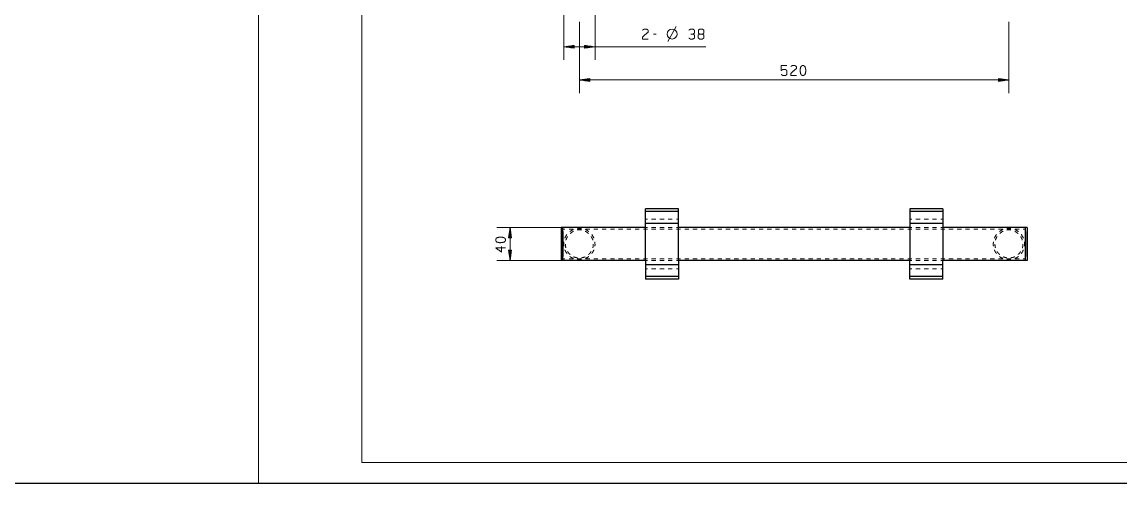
# Model space of a CAD drawing. Header units: millimetres. Extents: x 2210 to 79821, y -19430 to 2344.
# Drawn here: x 3843 to 4108.9, y 1492.8 to 1604.4 of the extents above; entities that cross this region are included whole.
import ezdxf

# ---------------------------------------------------------------- set-up
doc = ezdxf.new("R2010")
doc.units = ezdxf.units.MM
doc.layers.add('101', color=7, linetype='Continuous', true_color=0xffffff)

msp = doc.modelspace()

# ---------------------------------------------------------------- linework, layer by layer
msp.add_line((2209.78, 1492.82), (13049.16, 1492.82))
at = {"layer": '101', "color": 133, "linetype": 'Continuous', "lineweight": 18}
for p, q in [((3900.27, 1789.82), (3900.27, 1492.82)), ((3925.27, 1784.82), (3925.27, 1497.82)), ((3925.27, 1497.82), (4315.27, 1497.82)), ((3900.27, 1492.82), (4320.27, 1492.82))]:
    msp.add_line(p, q, dxfattribs=at)
at = {"layer": '101', "color": 22, "linetype": 'Continuous', "lineweight": 18}
for p, q in [((3974.18, 1607.84), (3974.18, 1595.18)), ((3981.78, 1607.84), (3981.78, 1595.18)), ((3977.98, 1604.36), (3977.98, 1587.15)), ((4081.98, 1604.36), (4081.98, 1587.15)), ((3976.72, 1598.69), (3974.18, 1598.36)), ((3974.18, 1598.36), (3976.72, 1598.02)), ((3974.18, 1598.36), (4008.57, 1598.36)), ((3976.72, 1598.38), (3974.37, 1598.38)), ((3976.72, 1598.33), (3974.37, 1598.33)), ((3976.72, 1598.43), (3974.76, 1598.43)), ((3976.72, 1598.28), (3974.76, 1598.28)), ((3976.72, 1598.48), (3975.15, 1598.48)), ((3976.72, 1598.23), (3975.15, 1598.23)), ((3976.72, 1598.53), (3975.53, 1598.53)), ((3976.72, 1598.18), (3975.53, 1598.18)), ((3976.72, 1598.58), (3975.92, 1598.58)), ((3976.72, 1598.13), (3975.92, 1598.13)), ((3976.72, 1598.64), (3976.3, 1598.64)), ((3976.72, 1598.08), (3976.3, 1598.08)), ((3976.72, 1598.69), (3976.69, 1598.69)), ((3976.72, 1598.69), (3976.69, 1598.69)), ((3976.72, 1598.03), (3976.69, 1598.03)), ((3976.72, 1598.03), (3976.69, 1598.03)), ((3976.72, 1598.02), (3976.72, 1598.69)), ((3979.24, 1598.69), (3979.27, 1598.69)), ((3981.78, 1598.36), (3979.24, 1598.69)), ((3979.24, 1598.69), (3979.24, 1598.02)), ((3979.24, 1598.69), (3979.27, 1598.69)), ((3979.24, 1598.64), (3979.66, 1598.64)), ((3979.24, 1598.58), (3980.05, 1598.58)), ((3979.24, 1598.53), (3980.43, 1598.53)), ((3979.24, 1598.48), (3980.82, 1598.48)), ((3979.24, 1598.43), (3981.2, 1598.43)), ((3979.24, 1598.38), (3981.59, 1598.38)), ((3979.24, 1598.02), (3981.78, 1598.36)), ((3979.24, 1598.33), (3981.59, 1598.33)), ((3979.24, 1598.28), (3981.2, 1598.28)), ((3979.24, 1598.23), (3980.82, 1598.23)), ((3979.24, 1598.18), (3980.43, 1598.18)), ((3979.24, 1598.13), (3980.05, 1598.13)), ((3979.24, 1598.08), (3979.66, 1598.08)), ((3979.24, 1598.03), (3979.27, 1598.03)), ((3979.24, 1598.03), (3979.27, 1598.03)), ((3980.52, 1590.66), (3977.98, 1590.33)), ((3977.98, 1590.33), (3980.52, 1589.99)), ((3977.98, 1590.33), (4081.98, 1590.33)), ((3980.52, 1590.35), (3978.17, 1590.35)), ((3980.52, 1590.3), (3978.17, 1590.3)), ((3980.52, 1590.4), (3978.56, 1590.4)), ((3980.52, 1590.25), (3978.56, 1590.25)), ((3980.52, 1590.46), (3978.95, 1590.46)), ((3980.52, 1590.2), (3978.95, 1590.2)), ((3980.52, 1590.51), (3979.33, 1590.51)), ((3980.52, 1590.15), (3979.33, 1590.15)), ((3980.52, 1590.56), (3979.72, 1590.56)), ((3980.52, 1590.1), (3979.72, 1590.1)), ((3980.52, 1590.61), (3980.1, 1590.61)), ((3980.52, 1590.05), (3980.1, 1590.05)), ((3980.52, 1590.66), (3980.49, 1590.66)), ((3980.52, 1590.66), (3980.49, 1590.66)), ((3980.52, 1590), (3980.49, 1590)), ((3980.52, 1590), (3980.49, 1590)), ((3980.52, 1589.99), (3980.52, 1590.66)), ((4079.44, 1590.66), (4079.44, 1589.99)), ((4081.98, 1590.33), (4079.44, 1590.66)), ((4079.44, 1590.66), (4079.47, 1590.66)), ((4079.44, 1590.66), (4079.47, 1590.66)), ((4079.44, 1590.61), (4079.86, 1590.61)), ((4079.44, 1590.56), (4080.25, 1590.56)), ((4079.44, 1590.51), (4080.63, 1590.51)), ((4079.44, 1590.46), (4081.02, 1590.46)), ((4079.44, 1590.4), (4081.4, 1590.4)), ((4079.44, 1590.35), (4081.79, 1590.35)), ((4079.44, 1589.99), (4081.98, 1590.33)), ((4079.44, 1590.3), (4081.79, 1590.3)), ((4079.44, 1590.25), (4081.4, 1590.25)), ((4079.44, 1590.2), (4081.02, 1590.2)), ((4079.44, 1590.15), (4080.63, 1590.15)), ((4079.44, 1590.1), (4080.25, 1590.1)), ((4079.44, 1590.05), (4079.86, 1590.05)), ((4079.44, 1590), (4079.47, 1590)), ((4079.44, 1590), (4079.47, 1590)), ((3973.58, 1554.64), (3958.01, 1554.64)), ((3961.19, 1554.64), (3960.85, 1552.1)), ((3960.96, 1552.1), (3960.96, 1552.91)), ((3961.01, 1552.1), (3961.01, 1553.29)), ((3961.06, 1552.1), (3961.06, 1553.68)), ((3961.11, 1552.1), (3961.11, 1554.06)), ((3961.16, 1552.1), (3961.16, 1554.45)), ((3961.19, 1546.64), (3961.19, 1554.64)), ((3961.52, 1552.1), (3961.19, 1554.64)), ((3961.21, 1552.1), (3961.21, 1554.45)), ((3961.26, 1552.1), (3961.26, 1554.06)), ((3961.32, 1552.1), (3961.32, 1553.68)), ((3961.37, 1552.1), (3961.37, 1553.29)), ((3961.42, 1552.1), (3961.42, 1552.91)), ((3960.85, 1552.1), (3961.52, 1552.1)), ((3960.86, 1552.1), (3960.86, 1552.13)), ((3960.86, 1552.1), (3960.86, 1552.13)), ((3960.91, 1552.1), (3960.91, 1552.52)), ((3961.47, 1552.1), (3961.47, 1552.52)), ((3961.52, 1552.1), (3961.52, 1552.13)), ((3961.52, 1552.1), (3961.52, 1552.13)), ((3961.52, 1549.18), (3960.85, 1549.18)), ((3960.85, 1549.18), (3961.19, 1546.64)), ((3960.86, 1549.18), (3960.86, 1549.15)), ((3960.86, 1549.18), (3960.86, 1549.15)), ((3960.91, 1549.18), (3960.91, 1548.76)), ((3960.96, 1549.18), (3960.96, 1548.38)), ((3961.01, 1549.18), (3961.01, 1547.99)), ((3961.06, 1549.18), (3961.06, 1547.61)), ((3961.11, 1549.18), (3961.11, 1547.22)), ((3961.16, 1549.18), (3961.16, 1546.83)), ((3961.19, 1546.64), (3961.52, 1549.18)), ((3961.21, 1549.18), (3961.21, 1546.83)), ((3961.26, 1549.18), (3961.26, 1547.22)), ((3961.32, 1549.18), (3961.32, 1547.61)), ((3961.37, 1549.18), (3961.37, 1547.99)), ((3961.42, 1549.18), (3961.42, 1548.38)), ((3961.47, 1549.18), (3961.47, 1548.76)), ((3961.52, 1549.18), (3961.52, 1549.15)), ((3961.52, 1549.18), (3961.52, 1549.15)), ((3973.58, 1546.64), (3958.01, 1546.64))]:
    msp.add_line(p, q, dxfattribs=at)
at = {"layer": '101', "color": 72, "linetype": 'Continuous', "lineweight": 18}
for p, q in [((3996.57, 1601.44), (3995.9, 1601.44)), ((3999.42, 1599.6), (4001.42, 1603.25))]:
    msp.add_line(p, q, dxfattribs=at)
at = {"layer": '101', "color": 92, "linetype": 'Continuous', "lineweight": 25}
for p, q in [((3993.98, 1558.47), (3993.98, 1559.18)), ((4001.98, 1559.18), (3993.98, 1559.18)), ((4001.98, 1558.47), (3993.98, 1558.47)), ((3993.98, 1556.23), (3993.98, 1558.47)), ((4001.98, 1558.47), (4001.98, 1559.18)), ((4001.98, 1556.23), (4001.98, 1558.47)), ((4065.98, 1559.18), (4057.98, 1559.18)), ((4057.98, 1559.18), (4057.98, 1558.47)), ((4065.98, 1558.47), (4057.98, 1558.47)), ((4057.98, 1558.47), (4057.98, 1556.23)), ((4065.98, 1559.18), (4065.98, 1558.47)), ((4065.98, 1558.47), (4065.98, 1556.23)), ((4001.98, 1555.64), (3993.98, 1555.64)), ((4065.98, 1555.64), (4057.98, 1555.64)), ((3993.98, 1554.64), (3973.98, 1554.64)), ((3973.98, 1547.24), (3973.98, 1554.04)), ((3993.98, 1546.64), (3993.98, 1554.64)), ((4057.98, 1554.64), (4001.98, 1554.64)), ((4001.98, 1546.64), (4001.98, 1554.64)), ((4057.98, 1554.64), (4057.98, 1546.64)), ((4065.98, 1554.64), (4065.98, 1546.64)), ((4085.98, 1554.64), (4065.98, 1554.64)), ((4085.98, 1547.24), (4085.98, 1554.04)), ((3993.98, 1546.64), (3973.98, 1546.64)), ((4001.98, 1545.64), (3993.98, 1545.64)), ((3993.98, 1545.06), (3993.98, 1542.81)), ((4057.98, 1546.64), (4001.98, 1546.64)), ((4001.98, 1545.06), (4001.98, 1542.81)), ((4065.98, 1545.64), (4057.98, 1545.64)), ((4057.98, 1542.81), (4057.98, 1545.06)), ((4085.98, 1546.64), (4065.98, 1546.64)), ((4065.98, 1542.81), (4065.98, 1545.06)), ((3993.98, 1542.81), (3993.98, 1542.11)), ((4001.98, 1542.81), (3993.98, 1542.81)), ((4001.98, 1542.11), (3993.98, 1542.11)), ((4001.98, 1542.81), (4001.98, 1542.11)), ((4057.98, 1542.11), (4057.98, 1542.81)), ((4065.98, 1542.81), (4057.98, 1542.81)), ((4065.98, 1542.11), (4057.98, 1542.11)), ((4065.98, 1542.11), (4065.98, 1542.81))]:
    msp.add_line(p, q, dxfattribs=at)
at = {"layer": '101', "color": 53, "linetype": 'Continuous', "lineweight": 18}
for p, q in [((3994.48, 1556.64), (3993.98, 1556.64)), ((3996.48, 1556.64), (3995.48, 1556.64)), ((3998.48, 1556.64), (3997.48, 1556.64)), ((4000.48, 1556.64), (3999.48, 1556.64)), ((4001.98, 1556.64), (4001.48, 1556.64)), ((4058.48, 1556.64), (4057.98, 1556.64)), ((4060.48, 1556.64), (4059.48, 1556.64)), ((4062.48, 1556.64), (4061.48, 1556.64)), ((4064.48, 1556.64), (4063.48, 1556.64)), ((4065.98, 1556.64), (4065.48, 1556.64)), ((3974.48, 1554.24), (3973.98, 1554.24)), ((3976.48, 1554.24), (3975.48, 1554.24)), ((3978.48, 1554.24), (3977.48, 1554.24)), ((3977.98, 1554.44), (3977.49, 1554.38)), ((3977.98, 1554.04), (3977.5, 1553.98)), ((3978.47, 1554.38), (3977.98, 1554.44)), ((3978.46, 1553.98), (3977.98, 1554.04)), ((3980.48, 1554.24), (3979.48, 1554.24)), ((3982.48, 1554.24), (3981.48, 1554.24)), ((3984.48, 1554.24), (3983.48, 1554.24)), ((3986.48, 1554.24), (3985.48, 1554.24)), ((3988.48, 1554.24), (3987.48, 1554.24)), ((3990.48, 1554.24), (3989.48, 1554.24)), ((3992.48, 1554.24), (3991.48, 1554.24)), ((3994.48, 1554.24), (3993.48, 1554.24)), ((3994.48, 1554.64), (3993.98, 1554.64)), ((3996.48, 1554.64), (3995.48, 1554.64)), ((3996.48, 1554.24), (3995.48, 1554.24)), ((3998.48, 1554.64), (3997.48, 1554.64)), ((3998.48, 1554.24), (3997.48, 1554.24)), ((4000.48, 1554.64), (3999.48, 1554.64)), ((4000.48, 1554.24), (3999.48, 1554.24)), ((4001.98, 1554.64), (4001.48, 1554.64)), ((4002.48, 1554.24), (4001.48, 1554.24)), ((4004.48, 1554.24), (4003.48, 1554.24)), ((4006.48, 1554.24), (4005.48, 1554.24)), ((4008.48, 1554.24), (4007.48, 1554.24)), ((4010.48, 1554.24), (4009.48, 1554.24)), ((4012.48, 1554.24), (4011.48, 1554.24)), ((4014.48, 1554.24), (4013.48, 1554.24)), ((4016.48, 1554.24), (4015.48, 1554.24)), ((4018.48, 1554.24), (4017.48, 1554.24)), ((4020.48, 1554.24), (4019.48, 1554.24)), ((4022.48, 1554.24), (4021.48, 1554.24)), ((4024.48, 1554.24), (4023.48, 1554.24)), ((4026.48, 1554.24), (4025.48, 1554.24)), ((4028.48, 1554.24), (4027.48, 1554.24)), ((4030.48, 1554.24), (4029.48, 1554.24)), ((4032.48, 1554.24), (4031.48, 1554.24)), ((4034.48, 1554.24), (4033.48, 1554.24)), ((4036.48, 1554.24), (4035.48, 1554.24)), ((4038.48, 1554.24), (4037.48, 1554.24)), ((4040.48, 1554.24), (4039.48, 1554.24)), ((4042.48, 1554.24), (4041.48, 1554.24)), ((4044.48, 1554.24), (4043.48, 1554.24)), ((4046.48, 1554.24), (4045.48, 1554.24)), ((4048.48, 1554.24), (4047.48, 1554.24)), ((4050.48, 1554.24), (4049.48, 1554.24)), ((4052.48, 1554.24), (4051.48, 1554.24)), ((4054.48, 1554.24), (4053.48, 1554.24)), ((4056.48, 1554.24), (4055.48, 1554.24)), ((4058.48, 1554.24), (4057.48, 1554.24)), ((4058.48, 1554.64), (4057.98, 1554.64)), ((4060.48, 1554.64), (4059.48, 1554.64)), ((4060.48, 1554.24), (4059.48, 1554.24)), ((4062.48, 1554.64), (4061.48, 1554.64)), ((4062.48, 1554.24), (4061.48, 1554.24)), ((4064.48, 1554.64), (4063.48, 1554.64)), ((4064.48, 1554.24), (4063.48, 1554.24)), ((4065.98, 1554.64), (4065.48, 1554.64)), ((4066.48, 1554.24), (4065.48, 1554.24)), ((4068.48, 1554.24), (4067.48, 1554.24)), ((4070.48, 1554.24), (4069.48, 1554.24)), ((4072.48, 1554.24), (4071.48, 1554.24)), ((4074.48, 1554.24), (4073.48, 1554.24)), ((4076.48, 1554.24), (4075.48, 1554.24)), ((4078.48, 1554.24), (4077.48, 1554.24)), ((4080.48, 1554.24), (4079.48, 1554.24)), ((4082.48, 1554.24), (4081.48, 1554.24)), ((4081.98, 1554.44), (4081.49, 1554.38)), ((4081.98, 1554.04), (4081.5, 1553.98)), ((4082.47, 1554.38), (4081.98, 1554.44)), ((4082.46, 1553.98), (4081.98, 1554.04)), ((4084.48, 1554.24), (4083.48, 1554.24)), ((4085.98, 1554.24), (4085.48, 1554.24)), ((3974.48, 1547.04), (3973.98, 1547.04)), ((3976.48, 1547.04), (3975.48, 1547.04)), ((3978.48, 1547.04), (3977.48, 1547.04)), ((3980.48, 1547.04), (3979.48, 1547.04)), ((3982.48, 1547.04), (3981.48, 1547.04)), ((3984.48, 1547.04), (3983.48, 1547.04)), ((3986.48, 1547.04), (3985.48, 1547.04)), ((3988.48, 1547.04), (3987.48, 1547.04)), ((3990.48, 1547.04), (3989.48, 1547.04)), ((3992.48, 1547.04), (3991.48, 1547.04)), ((3994.48, 1547.04), (3993.48, 1547.04)), ((3994.48, 1546.64), (3993.98, 1546.64)), ((3996.48, 1547.04), (3995.48, 1547.04)), ((3996.48, 1546.64), (3995.48, 1546.64)), ((3998.48, 1547.04), (3997.48, 1547.04)), ((3998.48, 1546.64), (3997.48, 1546.64)), ((4000.48, 1547.04), (3999.48, 1547.04)), ((4000.48, 1546.64), (3999.48, 1546.64)), ((4002.48, 1547.04), (4001.48, 1547.04)), ((4001.98, 1546.64), (4001.48, 1546.64)), ((4004.48, 1547.04), (4003.48, 1547.04)), ((4006.48, 1547.04), (4005.48, 1547.04)), ((4008.48, 1547.04), (4007.48, 1547.04)), ((4010.48, 1547.04), (4009.48, 1547.04)), ((4012.48, 1547.04), (4011.48, 1547.04)), ((4014.48, 1547.04), (4013.48, 1547.04)), ((4016.48, 1547.04), (4015.48, 1547.04)), ((4018.48, 1547.04), (4017.48, 1547.04)), ((4020.48, 1547.04), (4019.48, 1547.04)), ((4022.48, 1547.04), (4021.48, 1547.04)), ((4024.48, 1547.04), (4023.48, 1547.04)), ((4026.48, 1547.04), (4025.48, 1547.04)), ((4028.48, 1547.04), (4027.48, 1547.04)), ((4030.48, 1547.04), (4029.48, 1547.04)), ((4032.48, 1547.04), (4031.48, 1547.04)), ((4034.48, 1547.04), (4033.48, 1547.04)), ((4036.48, 1547.04), (4035.48, 1547.04)), ((4038.48, 1547.04), (4037.48, 1547.04)), ((4040.48, 1547.04), (4039.48, 1547.04)), ((4042.48, 1547.04), (4041.48, 1547.04)), ((4044.48, 1547.04), (4043.48, 1547.04)), ((4046.48, 1547.04), (4045.48, 1547.04)), ((4048.48, 1547.04), (4047.48, 1547.04)), ((4050.48, 1547.04), (4049.48, 1547.04)), ((4052.48, 1547.04), (4051.48, 1547.04)), ((4054.48, 1547.04), (4053.48, 1547.04)), ((4056.48, 1547.04), (4055.48, 1547.04)), ((4058.48, 1547.04), (4057.48, 1547.04)), ((4058.48, 1546.64), (4057.98, 1546.64)), ((4060.48, 1547.04), (4059.48, 1547.04)), ((4060.48, 1546.64), (4059.48, 1546.64)), ((4062.48, 1547.04), (4061.48, 1547.04)), ((4062.48, 1546.64), (4061.48, 1546.64)), ((4064.48, 1547.04), (4063.48, 1547.04)), ((4064.48, 1546.64), (4063.48, 1546.64)), ((4066.48, 1547.04), (4065.48, 1547.04)), ((4065.98, 1546.64), (4065.48, 1546.64)), ((4068.48, 1547.04), (4067.48, 1547.04)), ((4070.48, 1547.04), (4069.48, 1547.04)), ((4072.48, 1547.04), (4071.48, 1547.04)), ((4074.48, 1547.04), (4073.48, 1547.04)), ((4076.48, 1547.04), (4075.48, 1547.04)), ((4078.48, 1547.04), (4077.48, 1547.04)), ((4080.48, 1547.04), (4079.48, 1547.04)), ((4082.48, 1547.04), (4081.48, 1547.04)), ((4084.48, 1547.04), (4083.48, 1547.04)), ((4085.98, 1547.04), (4085.48, 1547.04)), ((3994.48, 1544.64), (3993.98, 1544.64)), ((3996.48, 1544.64), (3995.48, 1544.64)), ((3998.48, 1544.64), (3997.48, 1544.64)), ((4000.48, 1544.64), (3999.48, 1544.64)), ((4001.98, 1544.64), (4001.48, 1544.64)), ((4058.48, 1544.64), (4057.98, 1544.64)), ((4060.48, 1544.64), (4059.48, 1544.64)), ((4062.48, 1544.64), (4061.48, 1544.64)), ((4064.48, 1544.64), (4063.48, 1544.64)), ((4065.98, 1544.64), (4065.48, 1544.64))]:
    msp.add_line(p, q, dxfattribs=at)
at = {"layer": '101', "color": 72, "linetype": 'Continuous', "lineweight": 25}
for p, q in [((3973.98, 1554.64), (3973.58, 1554.64)), ((3973.58, 1553.64), (3973.58, 1547.64)), ((3973.98, 1553.64), (3973.98, 1547.64)), ((4086.38, 1554.64), (4085.98, 1554.64)), ((4085.98, 1553.64), (4085.98, 1547.64)), ((4086.38, 1553.64), (4086.38, 1547.64)), ((3973.98, 1546.64), (3973.58, 1546.64)), ((4086.38, 1546.64), (4085.98, 1546.64))]:
    msp.add_line(p, q, dxfattribs=at)
at = {"layer": '101', "color": 72, "linetype": 'Continuous', "lineweight": 18}
msp.add_circle((4000.45, 1601.44), 1.2, dxfattribs=at)
for points, knots in [([(3993.29, 1602.39), (3993.61, 1602.62), (3994.3, 1602.62), (3994.63, 1602.39), (3994.63, 1601.92), (3993.27, 1600.72), (3993.29, 1600.24), (3994.63, 1600.24)], [0, 0, 0.069691, 0.192977, 0.265274, 0.350227, 0.674741, 0.759753, 1, 1]), ([(4005.52, 1601.44), (4005.85, 1601.67), (4005.85, 1602.39), (4005.52, 1602.62), (4004.83, 1602.62), (4004.49, 1602.39)], [0, 0, 0.153877, 0.429854, 0.583731, 0.846126, 1, 1]), ([(4004.51, 1600.47), (4004.83, 1600.24), (4005.52, 1600.24), (4005.85, 1600.47), (4005.85, 1601.19), (4005.52, 1601.44), (4005, 1601.44)], [0, 0, 0.12412, 0.343687, 0.472447, 0.703377, 0.836734, 1, 1]), ([(4007.1, 1601.44), (4006.79, 1601.67), (4006.79, 1602.39), (4007.1, 1602.62), (4007.79, 1602.62), (4008.13, 1602.39), (4008.13, 1601.67), (4007.79, 1601.44), (4007.1, 1601.44), (4006.77, 1601.19), (4006.77, 1600.49), (4007.1, 1600.24), (4007.79, 1600.24), (4008.13, 1600.47), (4008.13, 1601.19), (4007.79, 1601.44)], [0, 0, 0.047573, 0.136085, 0.183659, 0.267815, 0.317165, 0.405677, 0.455028, 0.539184, 0.590297, 0.675756, 0.726869, 0.811025, 0.860376, 0.948887, 1, 1]), ([(4026.88, 1591.65), (4027.22, 1591.42), (4027.91, 1591.42), (4028.25, 1591.65), (4028.25, 1592.6), (4027.91, 1592.85), (4027.22, 1592.85), (4026.88, 1592.62), (4026.88, 1593.8), (4028.25, 1593.8)], [0, 0, 0.062228, 0.168343, 0.230571, 0.376815, 0.441265, 0.54738, 0.609608, 0.79049, 1, 1]), ([(4029.18, 1593.57), (4029.5, 1593.8), (4030.19, 1593.8), (4030.52, 1593.57), (4030.52, 1593.1), (4029.16, 1591.9), (4029.18, 1591.42), (4030.52, 1591.42)], [0, 0, 0.069692, 0.192977, 0.265273, 0.350228, 0.674741, 0.759753, 1, 1]), ([(4032.29, 1591.42), (4032.62, 1591.67), (4032.8, 1592.37), (4032.8, 1592.85), (4032.62, 1593.57), (4032.29, 1593.8), (4031.95, 1593.8), (4031.61, 1593.57), (4031.44, 1592.85), (4031.46, 1592.37), (4031.61, 1591.67), (4031.95, 1591.42), (4032.29, 1591.42)], [0, 0, 0.067525, 0.183971, 0.260583, 0.380944, 0.446141, 0.500306, 0.565504, 0.685865, 0.76253, 0.87831, 0.945835, 1, 1]), ([(3960.1, 1551.81), (3959.85, 1552.14), (3959.15, 1552.32), (3958.67, 1552.32), (3957.95, 1552.14), (3957.72, 1551.81), (3957.72, 1551.47), (3957.95, 1551.14), (3958.67, 1550.96), (3959.15, 1550.98), (3959.85, 1551.14), (3960.1, 1551.47), (3960.1, 1551.81)], [0, 0, 0.067526, 0.183971, 0.260583, 0.380943, 0.446141, 0.500305, 0.565504, 0.685863, 0.762528, 0.878309, 0.945835, 1, 1]), ([(3959.15, 1550.04), (3959.15, 1548.7), (3957.72, 1549.71), (3960.1, 1549.71)], [0, 0, 0.245869, 0.565295, 1, 1])]:
    msp.add_open_spline(points, degree=1, knots=knots, dxfattribs=at)
at = {"layer": '101', "color": 92, "linetype": 'Continuous', "lineweight": 25}
for points in [[(3993.98, 1555.64), (3993.98, 1556.23)], [(4001.98, 1555.64), (4001.98, 1556.23)], [(4057.98, 1556.23), (4057.98, 1555.64)], [(4065.98, 1556.23), (4065.98, 1555.64)], [(3973.98, 1554.04), (3973.98, 1554.64)], [(4085.98, 1554.04), (4085.98, 1554.64)], [(3973.98, 1546.64), (3973.98, 1547.24)], [(3993.98, 1546.64), (3993.98, 1546.14), (3993.98, 1545.64)], [(3993.98, 1545.64), (3993.98, 1545.06)], [(4001.98, 1546.64), (4001.98, 1546.14), (4001.98, 1545.64)], [(4001.98, 1545.64), (4001.98, 1545.06)], [(4057.98, 1545.06), (4057.98, 1545.64)], [(4065.98, 1545.06), (4065.98, 1545.64)], [(4085.98, 1546.64), (4085.98, 1547.24)]]:
    msp.add_open_spline(points, degree=1, dxfattribs=at)
for points, knots in [([(3993.98, 1554.64), (3993.98, 1555.51), (3993.98, 1555.64)], [0, 0, 0.866028, 1, 1]), ([(4001.98, 1554.64), (4001.98, 1555.51), (4001.98, 1555.64)], [0, 0, 0.866028, 1, 1]), ([(4057.98, 1555.64), (4057.98, 1555.51), (4057.98, 1554.64)], [0, 0, 0.133972, 1, 1]), ([(4065.98, 1555.64), (4065.98, 1555.51), (4065.98, 1554.64)], [0, 0, 0.133972, 1, 1]), ([(4057.98, 1545.64), (4057.98, 1545.78), (4057.98, 1546.64)], [0, 0, 0.133976, 1, 1]), ([(4065.98, 1545.64), (4065.98, 1545.78), (4065.98, 1546.64)], [0, 0, 0.133976, 1, 1])]:
    msp.add_open_spline(points, degree=1, knots=knots, dxfattribs=at)
at = {"layer": '101', "color": 72, "linetype": 'Continuous', "lineweight": 25}
for points in [[(3973.58, 1554.64), (3973.58, 1554.51), (3973.58, 1553.64)], [(4086.38, 1554.64), (4086.38, 1554.51), (4086.38, 1553.64)]]:
    msp.add_open_spline(points, degree=1, knots=[0, 0, 0.133976, 1, 1], dxfattribs=at)
at = {"layer": '101', "color": 53, "linetype": 'Continuous', "lineweight": 18}
for points, knots in [([(3974.97, 1552.95), (3974.93, 1552.91), (3974.49, 1552.15), (3974.48, 1552.09)], [0, 0, 0.055556, 0.944442, 1, 1]), ([(3976.54, 1554.13), (3976.28, 1554.04), (3975.68, 1553.64)], [0, 0, 0.277779, 1, 1]), ([(3976.58, 1553.71), (3976.34, 1553.62), (3975.76, 1553.2)], [0, 0, 0.26, 1, 1]), ([(3980.2, 1553.2), (3979.62, 1553.62), (3979.39, 1553.71)], [0, 0, 0.740005, 1, 1]), ([(3980.29, 1553.64), (3979.69, 1554.04), (3979.43, 1554.13)], [0, 0, 0.72222, 1, 1]), ([(3981.49, 1552.09), (3981.47, 1552.15), (3981.03, 1552.91), (3980.99, 1552.95)], [0, 0, 0.055556, 0.944443, 1, 1]), ([(4078.97, 1552.95), (4078.93, 1552.91), (4078.49, 1552.15), (4078.48, 1552.09)], [0, 0, 0.055546, 0.944438, 1, 1]), ([(4080.54, 1554.13), (4080.28, 1554.04), (4079.68, 1553.64)], [0, 0, 0.277788, 1, 1]), ([(4080.58, 1553.71), (4080.34, 1553.62), (4079.76, 1553.2)], [0, 0, 0.259992, 1, 1]), ([(4084.2, 1553.2), (4083.62, 1553.62), (4083.39, 1553.71)], [0, 0, 0.740008, 1, 1]), ([(4084.29, 1553.64), (4083.69, 1554.04), (4083.43, 1554.13)], [0, 0, 0.722231, 1, 1]), ([(4085.49, 1552.09), (4085.47, 1552.15), (4085.03, 1552.91), (4084.99, 1552.95)], [0, 0, 0.055556, 0.94444, 1, 1]), ([(3974.23, 1551.14), (3974.19, 1550.42), (3974.24, 1550.15)], [0, 0, 0.722221, 1, 1]), ([(3974.6, 1550.64), (3974.64, 1550), (3974.74, 1549.69)], [0, 0, 0.659998, 1, 1]), ([(3975.12, 1552.48), (3975.11, 1552.46), (3974.75, 1551.69), (3974.73, 1551.6)], [0, 0, 0.019999, 0.900001, 1, 1]), ([(3981.23, 1551.6), (3981.22, 1551.69), (3980.85, 1552.46), (3980.84, 1552.48)], [0, 0, 0.099998, 0.979998, 1, 1]), ([(3981.22, 1549.69), (3981.32, 1550), (3981.36, 1550.64)], [0, 0, 0.340002, 1, 1]), ([(3981.73, 1550.15), (3981.78, 1550.42), (3981.73, 1551.14)], [0, 0, 0.277779, 1, 1]), ([(4078.23, 1551.14), (4078.19, 1550.42), (4078.24, 1550.15)], [0, 0, 0.722222, 1, 1]), ([(4078.6, 1550.64), (4078.64, 1550), (4078.74, 1549.69)], [0, 0, 0.659996, 1, 1]), ([(4079.12, 1552.48), (4079.11, 1552.46), (4078.75, 1551.69), (4078.73, 1551.6)], [0, 0, 0.019995, 0.900002, 1, 1]), ([(4085.23, 1551.6), (4085.22, 1551.69), (4084.85, 1552.46), (4084.84, 1552.48)], [0, 0, 0.099999, 0.980004, 1, 1]), ([(4085.22, 1549.69), (4085.32, 1550), (4085.36, 1550.64)], [0, 0, 0.339999, 1, 1]), ([(4085.73, 1550.15), (4085.78, 1550.42), (4085.73, 1551.14)], [0, 0, 0.277778, 1, 1]), ([(3974.49, 1549.2), (3974.69, 1548.74), (3974.99, 1548.34)], [0, 0, 0.499998, 1, 1]), ([(3975.14, 1548.82), (3975.36, 1548.47), (3975.77, 1548.09)], [0, 0, 0.420001, 1, 1]), ([(3975.68, 1547.64), (3975.89, 1547.47), (3976.53, 1547.15)], [0, 0, 0.277779, 1, 1]), ([(3976.58, 1547.56), (3976.73, 1547.48), (3977.5, 1547.28)], [0, 0, 0.179998, 1, 1]), ([(3978.46, 1547.28), (3979.23, 1547.48), (3979.39, 1547.56)], [0, 0, 0.819997, 1, 1]), ([(3979.43, 1547.15), (3980.07, 1547.47), (3980.28, 1547.64)], [0, 0, 0.722224, 1, 1]), ([(3980.19, 1548.09), (3980.6, 1548.47), (3980.82, 1548.82)], [0, 0, 0.58, 1, 1]), ([(3980.98, 1548.34), (3981.27, 1548.74), (3981.47, 1549.2)], [0, 0, 0.500002, 1, 1]), ([(4078.49, 1549.2), (4078.69, 1548.74), (4078.99, 1548.34)], [0, 0, 0.499998, 1, 1]), ([(4079.14, 1548.82), (4079.36, 1548.47), (4079.77, 1548.09)], [0, 0, 0.419996, 1, 1]), ([(4079.68, 1547.64), (4079.89, 1547.47), (4080.53, 1547.15)], [0, 0, 0.277776, 1, 1]), ([(4080.58, 1547.56), (4080.73, 1547.48), (4081.5, 1547.28)], [0, 0, 0.179993, 1, 1]), ([(4082.46, 1547.28), (4083.23, 1547.48), (4083.39, 1547.56)], [0, 0, 0.820007, 1, 1]), ([(4083.43, 1547.15), (4084.07, 1547.47), (4084.28, 1547.64)], [0, 0, 0.722224, 1, 1]), ([(4084.19, 1548.09), (4084.6, 1548.47), (4084.82, 1548.82)], [0, 0, 0.580004, 1, 1]), ([(4084.98, 1548.34), (4085.27, 1548.74), (4085.47, 1549.2)], [0, 0, 0.500002, 1, 1]), ([(3977.49, 1546.88), (3977.54, 1546.87), (3978.42, 1546.87), (3978.48, 1546.88)], [0, 0, 0.055553, 0.944447, 1, 1]), ([(4081.49, 1546.88), (4081.54, 1546.87), (4082.42, 1546.87), (4082.48, 1546.88)], [0, 0, 0.055557, 0.944443, 1, 1])]:
    msp.add_open_spline(points, degree=1, knots=knots, dxfattribs=at)
at = {"layer": '101', "color": 72, "linetype": 'Continuous', "lineweight": 25}
for points in [[(3973.58, 1547.64), (3973.58, 1547.14), (3973.58, 1546.64)], [(4086.38, 1547.64), (4086.38, 1547.14), (4086.38, 1546.64)]]:
    msp.add_open_spline(points, degree=1, dxfattribs=at)

doc.saveas('drawing.dxf')
